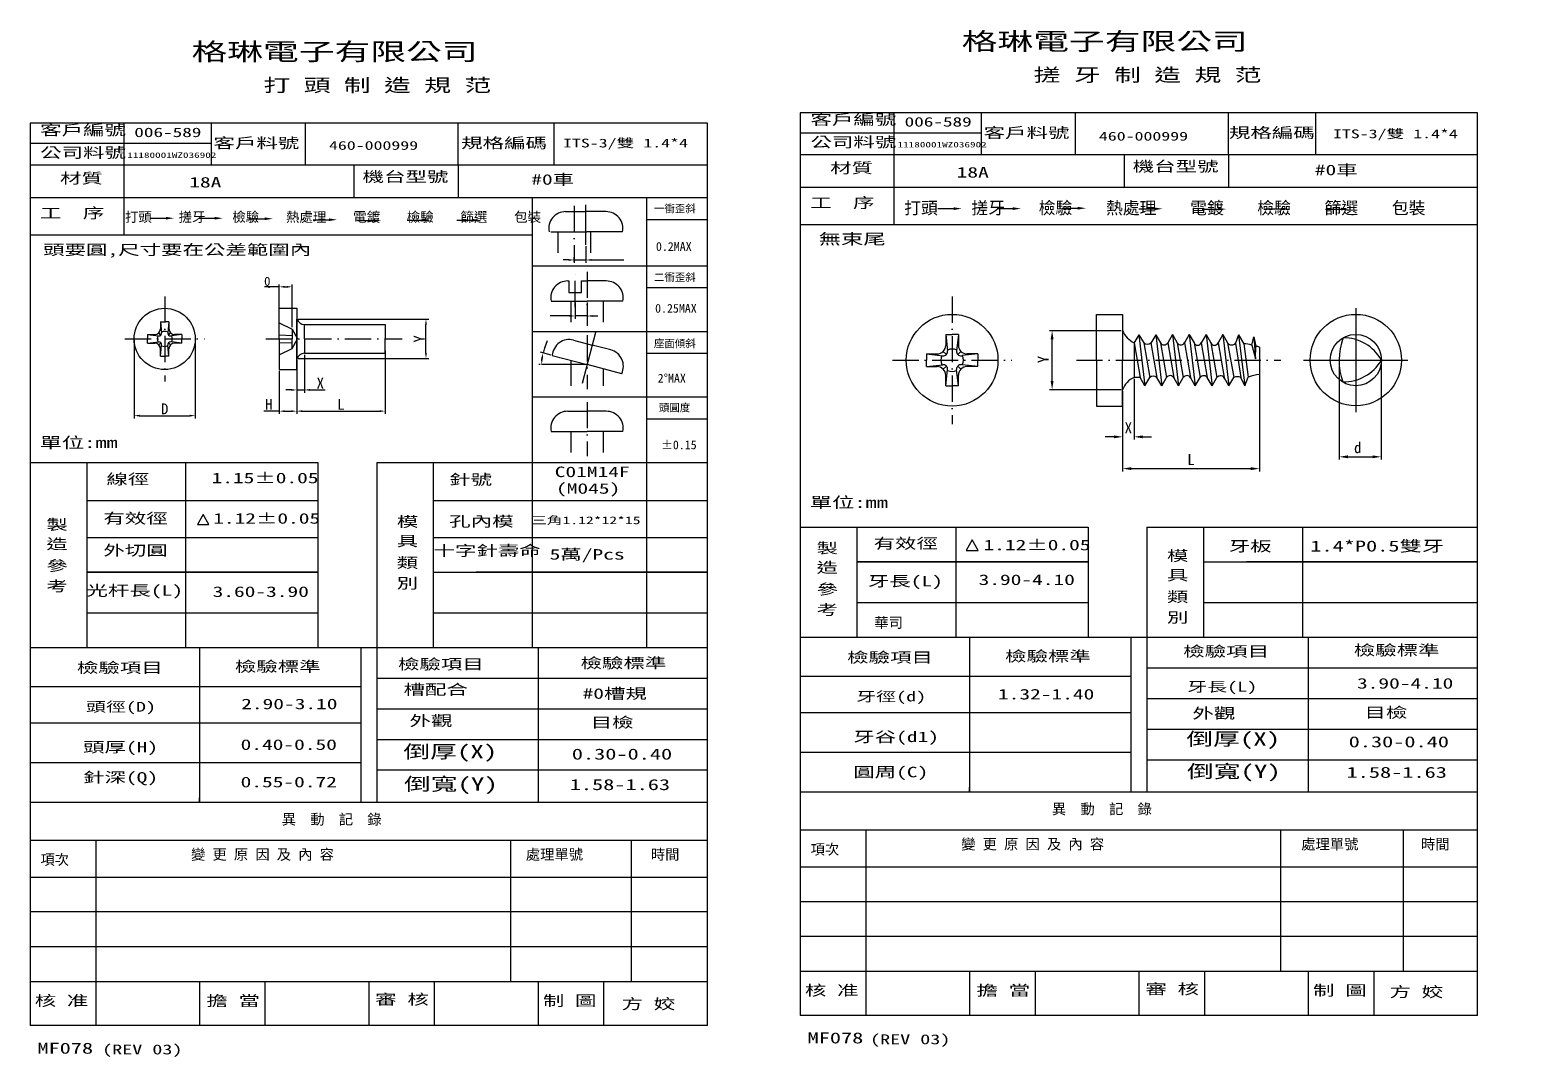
# Model space of a CAD drawing. Header units: millimetres. Extents: x 50 to 1429, y 5 to 490.
# Drawn here: x 50 to 736, y 5 to 475 of the extents above; entities that cross this region are included whole.
import ezdxf

# ---------------------------------------------------------------- set-up
doc = ezdxf.new("R2010")
doc.units = ezdxf.units.MM
for name, pattern in [('ACAD_ISO04W100', [30.5, 24, -3, 0.5, -3]), ('ACAD_ISO07W100', [3.5, 0.5, -3]), ('ACAD_ISO10W100', [18, 12, -3, 0, -3])]:
    doc.linetypes.add(name, pattern=pattern)
for name, color, linetype in [('center', 1, 'ACAD_ISO10W100'), ('dimension', 2, 'Continuous'), ('OBJ', 7, 'Continuous'), ('Object', 7, 'Continuous')]:
    doc.layers.add(name, color=color, linetype=linetype)
doc.styles.add('W娴Y筿lΤそq', font='KAIU.TTF', dxfattribs={"width": 1.5, "height": 4.8})
doc.dimstyles.new('ISO-25', dxfattribs={"dimtxt": 2.5, "dimasz": 2.5, "dimexe": 1.25, "dimexo": 0.625, "dimtad": 1, "dimdsep": 46, "dimtxsty": 'Standard', "dimcen": 2.5, "dimadec": 0, "dimazin": 0, "dimtfac": 1, "dimtmove": 0, "dimatfit": 3, "dimfxl": 0, "dimarcsym": 0})
doc.dimstyles.new('JIS', dxfattribs={"dimtxt": 2.5, "dimasz": 2.5, "dimexe": 1, "dimexo": 1, "dimgap": 0, "dimtad": 1, "dimdec": 4, "dimdsep": 46, "dimtxsty": 'Standard', "dimcen": 0, "dimadec": 0, "dimazin": 0, "dimtfac": 1, "dimtdec": 4, "dimtix": 1, "dimtmove": 0, "dimatfit": 3, "dimfxl": 0, "dimtolj": 1, "dimtzin": 0, "dimarcsym": 0})

# ---------------------------------------------------------------- blocks, each defined once
blk = doc.blocks.new('*D')
at = {"color": 0, "linetype": 'ByBlock'}
for p, q in [((1254.63, 380.04), (1254.63, 413.08)), ((1254.63, 412.08), (1268.73, 412.08)), ((1257.13, 412.08), (1261.06, 412.08)), ((1263.56, 383.96), (1263.56, 413.08)), ((885.62, 372.7), (885.62, 405.75)), ((894.55, 376.62), (894.55, 405.75)), ((885.62, 404.75), (876.07, 404.75)), ((888.12, 404.75), (892.05, 404.75)), ((1266, 389.83), (1233.1, 389.83)), ((1234.35, 366.83), (1234.35, 385.83)), ((897, 382.5), (864.09, 382.5)), ((865.34, 359.5), (865.34, 378.5)), ((1167.58, 375.71), (1167.58, 334.2)), ((1209.58, 375.71), (1209.58, 334.2)), ((1329.26, 374.48), (1329.26, 331.83)), ((1365.73, 375.88), (1365.73, 337.59)), ((1385.04, 375.68), (1385.04, 337.59)), ((798.57, 368.37), (798.57, 326.87)), ((840.57, 368.37), (840.57, 326.87)), ((960.26, 367.14), (960.26, 324.5)), ((996.73, 368.54), (996.73, 330.25)), ((1016.03, 368.35), (1016.03, 330.25)), ((1271.88, 367.78), (1271.88, 347.41)), ((164.02, 357.04), (157.2, 357.04)), ((164.02, 336), (164.02, 358.04)), ((166.52, 357.04), (167.47, 357.04)), ((169.97, 338.62), (169.97, 358.04)), ((902.87, 360.44), (902.87, 340.08)), ((1266, 362.83), (1233.1, 362.83)), ((1266.63, 362.21), (1266.63, 332.19)), ((1266.63, 362.21), (1266.63, 331.83)), ((1266.63, 362.21), (1266.63, 347.41)), ((897, 355.5), (864.09, 355.5)), ((897.62, 354.87), (897.62, 324.5)), ((897.62, 354.87), (897.62, 340.08)), ((897.62, 354.87), (897.62, 324.85)), ((1254.63, 354.71), (1254.63, 332.19)), ((885.62, 347.37), (885.62, 324.85)), ((1270.63, 348.66), (1267.88, 348.66)), ((1271.88, 348.66), (1280.46, 348.66)), ((172.64, 342.2), (232.43, 342.2)), ((231.18, 326.7), (231.18, 339.7)), ((549.44, 336.94), (516.54, 336.94)), ((893.62, 341.33), (889.62, 341.33)), ((897.62, 341.33), (902.87, 341.33)), ((906.87, 341.33), (917.87, 341.33)), ((1369.73, 338.84), (1381.04, 338.84)), ((97.57, 332.58), (97.57, 296.82)), ((125.57, 332.58), (125.57, 296.82)), ((517.79, 313.94), (517.79, 332.94)), ((1000.73, 331.5), (1012.03, 331.5)), ((1171.58, 335.45), (1205.58, 335.45)), ((1258.63, 333.44), (1262.63, 333.44)), ((1270.63, 333.08), (1325.26, 333.08)), ((172.02, 323.58), (172.02, 298.89)), ((172.02, 323.58), (172.02, 298.89)), ((172.02, 323.58), (172.02, 308.59)), ((172.64, 324.2), (232.43, 324.2)), ((175.52, 325.98), (175.52, 308.59)), ((212.52, 327.93), (212.52, 298.89)), ((649.18, 322.98), (649.18, 278)), ((668.48, 322.79), (668.48, 278)), ((802.57, 328.12), (836.57, 328.12)), ((889.62, 326.1), (893.62, 326.1)), ((901.62, 325.75), (956.26, 325.75)), ((164.02, 318.58), (164.02, 298.89)), ((612.71, 321.58), (612.71, 272.6)), ((169.52, 309.84), (167.02, 309.84)), ((172.02, 309.84), (175.52, 309.84)), ((178.02, 309.84), (185.1, 309.84)), ((549.44, 309.94), (516.54, 309.94)), ((550.07, 309.31), (550.07, 272.6)), ((550.07, 309.31), (550.07, 287.15)), ((555.32, 314.88), (555.32, 287.15)), ((100.07, 298.07), (123.07, 298.07)), ((164.02, 300.14), (156.93, 300.14)), ((166.52, 300.14), (169.52, 300.14)), ((174.52, 300.14), (210.02, 300.14)), ((546.07, 288.4), (542.07, 288.4)), ((559.32, 288.4), (563.32, 288.4)), ((653.18, 279.25), (664.48, 279.25)), ((554.07, 273.85), (608.71, 273.85))]:
    blk.add_line(p, q, dxfattribs=at)
for points in [[(1254.63, 412.08), (1257.13, 411.67), (1257.13, 412.5)], [(1263.56, 412.08), (1261.06, 411.67), (1261.06, 412.5)], [(885.62, 404.75), (888.12, 404.33), (888.12, 405.16)], [(894.55, 404.75), (892.05, 404.33), (892.05, 405.16)], [(1234.35, 389.83), (1235.01, 385.83), (1233.68, 385.83)], [(865.34, 382.5), (866.01, 378.5), (864.67, 378.5)], [(1234.35, 362.83), (1235.01, 366.83), (1233.68, 366.83)], [(164.02, 357.04), (166.52, 356.62), (166.52, 357.45)], [(169.97, 357.04), (167.47, 356.62), (167.47, 357.45)], [(865.34, 355.5), (866.01, 359.5), (864.67, 359.5)], [(1266.63, 348.66), (1262.63, 348), (1262.63, 349.33)], [(1271.88, 348.66), (1275.88, 348), (1275.88, 349.33)], [(231.18, 342.2), (231.6, 339.7), (230.77, 339.7)], [(517.79, 336.94), (518.46, 332.94), (517.12, 332.94)], [(897.62, 341.33), (893.62, 340.66), (893.62, 341.99)], [(902.87, 341.33), (906.87, 340.66), (906.87, 341.99)], [(1365.73, 338.84), (1369.73, 338.18), (1369.73, 339.51)], [(1385.04, 338.84), (1381.04, 338.18), (1381.04, 339.51)], [(996.73, 331.5), (1000.73, 330.84), (1000.73, 332.17)], [(1016.03, 331.5), (1012.03, 330.84), (1012.03, 332.17)], [(1167.58, 335.45), (1171.58, 334.79), (1171.58, 336.12)], [(1209.58, 335.45), (1205.58, 334.79), (1205.58, 336.12)], [(1254.63, 333.44), (1258.63, 332.77), (1258.63, 334.1)], [(1266.63, 333.44), (1262.63, 332.77), (1262.63, 334.1)], [(1266.63, 333.08), (1270.63, 332.42), (1270.63, 333.75)], [(1329.26, 333.08), (1325.26, 332.42), (1325.26, 333.75)], [(231.18, 324.2), (231.6, 326.7), (230.77, 326.7)], [(798.57, 328.12), (802.57, 327.45), (802.57, 328.78)], [(840.57, 328.12), (836.57, 327.45), (836.57, 328.78)], [(885.62, 326.1), (889.62, 325.43), (889.62, 326.77)], [(897.62, 326.1), (893.62, 325.43), (893.62, 326.77)], [(897.62, 325.75), (901.62, 325.08), (901.62, 326.41)], [(960.26, 325.75), (956.26, 325.08), (956.26, 326.41)], [(172.02, 309.84), (169.52, 309.42), (169.52, 310.26)], [(175.52, 309.84), (178.02, 309.42), (178.02, 310.26)], [(517.79, 309.94), (518.46, 313.94), (517.12, 313.94)], [(97.57, 298.07), (100.07, 297.66), (100.07, 298.49)], [(125.57, 298.07), (123.07, 297.66), (123.07, 298.49)], [(164.02, 300.14), (166.52, 299.73), (166.52, 300.56)], [(172.02, 300.14), (169.52, 299.73), (169.52, 300.56)], [(172.02, 300.14), (174.52, 299.73), (174.52, 300.56)], [(212.52, 300.14), (210.02, 299.73), (210.02, 300.56)], [(550.07, 288.4), (546.07, 287.73), (546.07, 289.06)], [(555.32, 288.4), (559.32, 287.73), (559.32, 289.06)], [(550.07, 273.85), (554.07, 273.18), (554.07, 274.52)], [(612.71, 273.85), (608.71, 273.18), (608.71, 274.52)], [(649.18, 279.25), (653.18, 278.59), (653.18, 279.92)], [(668.48, 279.25), (664.48, 278.59), (664.48, 279.92)]]:
    blk.add_solid(points, dxfattribs=at)
at = {"layer": 'DEFPOINTS', "color": 0, "linetype": 'ByBlock'}
for p in [(1266.63, 389.83), (897.62, 382.5), (1254.63, 379.04), (1263.56, 382.96), (885.62, 371.7), (894.55, 375.62), (1167.58, 376.33), (1209.58, 376.33), (1329.26, 375.1), (1365.73, 376.5), (1385.04, 376.31), (798.57, 369), (840.57, 369), (960.26, 367.77), (996.73, 369.17), (1016.03, 368.97), (1271.88, 368.4), (902.87, 361.07), (1266.63, 362.83), (1266.63, 362.83), (1266.63, 362.83), (1266.63, 362.83), (897.62, 355.5), (897.62, 355.5), (897.62, 355.5), (897.62, 355.5), (1254.63, 355.33), (885.62, 348), (169.97, 337.62), (172.02, 342.2), (550.07, 336.94), (97.57, 333.2), (125.57, 333.2), (164.02, 335), (172.02, 324.2), (172.02, 324.2), (172.02, 324.2), (172.02, 324.2), (175.52, 326.6), (212.52, 328.55), (649.18, 323.61), (668.48, 323.41), (164.02, 319.2), (612.71, 322.21), (550.07, 309.94), (550.07, 309.94), (550.07, 309.94), (555.32, 315.51)]:
    blk.add_point(p, dxfattribs=at)
at = {"color": 0, "linetype": 'ByBlock', "attachment_point": 5}
for s, insert, char_height in [('Q', (1267.39, 414.08), 4), ('Q', (877.4, 406.75), 4), ('Q', (158.53, 359.04), 4), ('X', (1278.17, 352.79), 5), ('X', (915.58, 345.45), 5), ('X', (182.81, 312.97), 5), ('D', (111.57, 301.2), 5), ('H', (159.22, 303.27), 5), ('L', (192.27, 303.27), 5), ('X', (552.69, 292.52), 5), ('d', (657.71, 283.38), 5), ('L', (581.39, 277.97), 5)]:
    blk.add_mtext(s, dxfattribs=dict(at, insert=insert, char_height=char_height))
at = {"color": 0, "linetype": 'ByBlock', "char_height": 5, "attachment_point": 5, "rotation": 90}
for insert in [(1230.22, 376.67), (861.22, 369.34), (228.06, 333.2), (513.66, 323.78)]:
    blk.add_mtext('Y', dxfattribs=dict(at, insert=insert))

msp = doc.modelspace()

# ---------------------------------------------------------------- linework, layer by layer
for p, q in [((712.54226, 436.62561), (402.54226, 436.62561)), ((402.54226, 436.62561), (402.54226, 23.70353)), ((445.54226, 402.42561), (445.54226, 436.62561)), ((485.54226, 417.42561), (485.54226, 436.62561)), ((528.54226, 417.42561), (528.54226, 436.62561)), ((598.54226, 417.42561), (598.54226, 436.62561)), ((638.54226, 417.42561), (638.54226, 436.62561)), ((712.54226, 23.70353), (712.54226, 436.62561)), ((49.98329, 431.91259), (49.98329, 18.99051)), ((359.98329, 431.91259), (49.98329, 431.91259)), ((92.98329, 397.71259), (92.98329, 431.91259)), ((132.98329, 412.71259), (132.98329, 431.91259)), ((175.98329, 412.71259), (175.98329, 431.91259)), ((245.98329, 412.71259), (245.98329, 431.91259)), ((289.89512, 412.71259), (289.89512, 431.91259)), ((359.98329, 18.99051), (359.98329, 431.91259)), ((402.52622, 427.51928), (485.6911, 427.51928)), ((49.90985, 422.70663), (133.07473, 422.70663)), ((359.98329, 412.71259), (49.98329, 412.71259)), ((198.20535, 412.71259), (198.20535, 397.71259)), ((245.98329, 412.71259), (245.98329, 397.71259)), ((712.54226, 417.42561), (402.54226, 417.42561)), ((550.76432, 417.42561), (550.76432, 402.42561)), ((598.54226, 417.42561), (598.54226, 402.42561)), ((712.54226, 402.42561), (402.54226, 402.42561)), ((445.54226, 385.42561), (445.54226, 402.42561)), ((359.98329, 397.71259), (49.98329, 397.71259)), ((92.98329, 380.71259), (92.98329, 397.71259)), ((279.81013, 397.71259), (279.81013, 191.9645)), ((295.09866, 391.4477), (304.32882, 391.4477)), ((313.55897, 391.4477), (304.32882, 391.4477)), ((332.12224, 397.71259), (332.12224, 191.9645)), ((465.5486, 392.80187), (472.68962, 392.80187)), ((492.65194, 392.80187), (499.79296, 392.80187)), ((522.42585, 392.99527), (529.56686, 392.99527)), ((557.46441, 392.71668), (564.60543, 392.71668)), ((586.52088, 392.59884), (593.6619, 392.59884)), ((615.47688, 392.67598), (622.6179, 392.67598)), ((642.91801, 392.59313), (650.05903, 392.59313)), ((104.96624, 388.41551), (112.10726, 388.41551)), ((127.33833, 388.39691), (134.47935, 388.39691)), ((150.15109, 388.17336), (157.29211, 388.17336)), ((179.57206, 387.72623), (186.71308, 387.72623)), ((199.88292, 387.35141), (207.02394, 387.35141)), ((222.59633, 387.51912), (229.73735, 387.51912)), ((245.32695, 387.50091), (252.46797, 387.50091)), ((359.98329, 387.71259), (332.12224, 387.71259)), ((712.54226, 385.42561), (402.54226, 385.42561)), ((279.81013, 380.71259), (49.98329, 380.71259)), ((288.32882, 382.19652), (304.74189, 382.19652)), ((291.53159, 382.19652), (291.53159, 372.51053)), ((321.15496, 382.19652), (304.74189, 382.19652)), ((306.45257, 382.19652), (306.45257, 372.51053)), ((298.99208, 368.66507), (298.99208, 370.56822)), ((304.32882, 375.68269), (304.32882, 368.06822)), ((279.81013, 366.65559), (359.98329, 366.65559)), ((296.49208, 369.31822), (293.99208, 369.31822)), ((298.99208, 369.31822), (304.32882, 369.31822)), ((306.82882, 369.31822), (321.78882, 369.31822)), ((296.07148, 359.72231), (296.53565, 359.72231)), ((296.53565, 359.72231), (296.53565, 354.47354)), ((302.29506, 354.47354), (302.29506, 359.72231)), ((302.29506, 359.72231), (304.88856, 359.72231)), ((313.70564, 359.72231), (304.88856, 359.72231)), ((288.47548, 350.47113), (304.88856, 350.47113)), ((296.53565, 354.47354), (302.29506, 354.47354)), ((297.42807, 350.47113), (297.42807, 340.78514)), ((321.30163, 350.47113), (304.88856, 350.47113)), ((312.34905, 350.47113), (312.34905, 340.78514)), ((332.12224, 356.65559), (359.98329, 356.65559)), ((164.01545, 333.20268), (164.01545, 347.20268)), ((164.01545, 347.20268), (172.01545, 347.20268)), ((172.01545, 347.20268), (172.01545, 333.20268)), ((296.91535, 343.69014), (288.02702, 343.69014)), ((299.41535, 349.84613), (299.41535, 342.44014)), ((304.88856, 343.69014), (299.41535, 343.69014)), ((304.88856, 349.84613), (304.88856, 342.44014)), ((307.38856, 343.69014), (309.88856, 343.69014)), ((538.06948, 323.43711), (538.06948, 344.43711)), ((538.06948, 344.43711), (550.06948, 344.43711)), ((550.06948, 344.43711), (550.06948, 323.43711)), ((172.01545, 333.20268), (172.01545, 342.20268)), ((175.51545, 333.20268), (175.51545, 339.80268)), ((175.51545, 339.80268), (212.51545, 339.80268)), ((212.51545, 339.80268), (212.51545, 333.20268)), ((279.81013, 336.65559), (359.98329, 336.65559)), ((164.01545, 333.20268), (164.01545, 319.20268)), ((172.01545, 319.20268), (172.01545, 333.20268)), ((172.01545, 333.20268), (172.01545, 324.20268)), ((175.51545, 333.20268), (175.51545, 326.60268)), ((212.51545, 326.60268), (212.51545, 333.20268)), ((285.54691, 329.11347), (286.87671, 332.46962)), ((298.71266, 332.63832), (307.24013, 330.39709)), ((315.7676, 328.15586), (307.24013, 330.39709)), ((555.31948, 331.36625), (555.31948, 315.50797)), ((557.51678, 335.11039), (560.2877, 311.69807)), ((565.20269, 335.11039), (567.97362, 311.69807)), ((572.89096, 335.17616), (575.65953, 311.69807)), ((580.57687, 335.17616), (583.34545, 311.69807)), ((588.26279, 335.17616), (591.086, 311.7927)), ((595.96392, 335.14981), (598.71728, 311.69807)), ((609.15196, 330.37767), (610.16434, 334.14686)), ((609.15196, 330.37767), (610.96402, 324.00579)), ((610.16434, 334.14686), (610.96402, 324.00579)), ((610.16434, 334.14686), (611.07785, 329.89289)), ((610.96402, 324.00579), (611.07785, 329.89289)), ((612.70562, 329.39653), (612.70562, 316.86523)), ((175.51545, 326.60268), (212.51545, 326.60268)), ((288.41012, 325.78071), (283.55836, 327.05587)), ((289.01459, 325.62184), (304.88856, 321.44977)), ((297.42807, 323.41057), (297.42807, 311.76378)), ((332.12224, 326.65559), (359.98329, 326.65559)), ((538.06948, 323.43711), (538.06948, 302.43711)), ((550.06948, 302.43711), (550.06948, 323.43711)), ((164.01545, 319.20268), (172.01545, 319.20268)), ((283.46289, 321.44977), (282.83395, 321.44977)), ((304.88856, 321.44977), (284.08789, 321.44977)), ((320.76252, 317.27771), (304.88856, 321.44977)), ((312.34905, 319.48898), (312.34905, 311.76378)), ((558.08805, 315.50797), (555.31948, 315.50797)), ((279.81013, 306.65559), (359.98329, 306.65559)), ((538.06948, 302.43711), (550.06948, 302.43711)), ((296.07148, 300.10129), (304.88856, 300.10129)), ((296.07148, 300.10129), (296.53565, 300.10129)), ((313.70564, 300.10129), (304.88856, 300.10129)), ((332.12224, 296.65559), (359.98329, 296.65559)), ((288.47548, 290.85011), (304.88856, 290.85011)), ((297.42807, 290.85011), (297.42807, 281.16412)), ((321.30163, 290.85011), (304.88856, 290.85011)), ((312.34905, 290.85011), (312.34905, 281.16412)), ((402.54226, 281.36861), (402.54226, 231.17382)), ((49.98329, 276.65559), (49.98329, 226.4608)), ((49.98329, 276.65559), (181.6916, 276.65559)), ((75.8672, 276.65559), (75.8672, 191.9645)), ((121.17296, 276.65559), (121.17296, 191.9645)), ((181.6916, 276.65559), (181.6916, 191.9645)), ((208.62046, 276.65559), (208.62046, 191.9645)), ((208.62046, 276.65559), (359.98329, 276.65559)), ((234.50437, 276.65559), (234.50437, 191.9645)), ((75.8672, 259.32444), (181.6916, 259.32444)), ((234.50437, 259.32444), (359.98329, 259.32444)), ((402.54226, 247.0959), (534.25058, 247.0959)), ((428.42618, 247.0959), (428.42618, 196.67751)), ((473.73193, 247.0959), (473.73193, 196.67751)), ((534.25058, 247.0959), (534.25058, 196.67751)), ((561.17943, 247.0959), (561.17943, 196.67751)), ((561.17943, 247.0959), (712.54226, 247.0959)), ((587.06335, 247.0959), (587.06335, 196.67751)), ((632.3691, 247.0959), (632.3691, 196.67751)), ((75.8672, 242.38288), (181.6916, 242.38288)), ((234.50437, 242.38288), (359.98329, 242.38288)), ((181.6916, 226.4608), (75.8672, 226.4608)), ((75.8672, 226.4608), (181.6916, 226.4608)), ((234.50437, 226.4608), (359.98329, 226.4608)), ((359.98329, 226.4608), (254.15889, 226.4608)), ((428.42618, 231.17382), (534.25058, 231.17382)), ((534.25058, 231.17382), (428.42618, 231.17382)), ((587.06335, 231.17382), (712.54226, 231.17382)), ((712.54226, 231.17382), (606.71786, 231.17382)), ((75.8672, 207.89477), (181.6916, 207.89477)), ((234.50437, 207.89477), (359.98329, 207.89477)), ((428.42618, 212.60779), (534.25058, 212.60779)), ((587.06335, 212.60779), (712.54226, 212.60779)), ((402.54226, 196.67751), (553.90509, 196.67751)), ((480.04226, 196.67751), (480.04226, 125.89833)), ((553.90509, 196.67751), (553.90509, 125.89833)), ((553.90509, 196.67751), (580.83394, 196.67751)), ((561.17943, 196.67751), (712.54226, 196.67751)), ((561.17943, 196.67751), (561.17943, 125.89833)), ((635.04226, 196.67751), (635.04226, 125.89833)), ((49.98329, 191.9645), (201.34612, 191.9645)), ((127.48329, 191.9645), (127.48329, 121.18531)), ((201.34612, 191.9645), (201.34612, 121.18531)), ((201.34612, 191.9645), (228.27497, 191.9645)), ((208.62046, 191.9645), (208.62046, 121.18531)), ((208.62046, 191.9645), (359.98329, 191.9645)), ((282.48329, 191.9645), (282.48329, 121.18531)), ((402.54226, 178.83662), (553.90509, 178.83662)), ((561.17943, 182.67751), (712.54226, 182.67751)), ((49.98329, 174.1236), (201.34612, 174.1236)), ((208.62046, 177.9645), (359.98329, 177.9645)), ((561.17943, 168.67751), (712.54226, 168.67751)), ((208.62046, 163.9645), (359.98329, 163.9645)), ((402.54226, 162.21), (553.90509, 162.21)), ((49.98329, 157.49698), (201.34612, 157.49698)), ((561.17943, 154.67751), (712.54226, 154.67751)), ((208.62046, 149.9645), (359.98329, 149.9645)), ((49.98329, 139.34115), (201.34612, 139.34115)), ((402.54226, 144.05417), (553.90509, 144.05417)), ((561.17943, 140.67751), (712.54226, 140.67751)), ((208.62046, 135.9645), (359.98329, 135.9645)), ((402.54226, 125.89833), (712.54226, 125.89833)), ((480.04226, 125.89833), (480.04226, 127.98405)), ((49.98329, 121.18531), (359.98329, 121.18531)), ((127.48329, 121.18531), (127.48329, 123.27103)), ((49.98329, 103.85416), (228.27497, 103.85416)), ((79.98329, 103.85416), (79.98329, 18.99051)), ((228.27497, 103.85416), (359.98329, 103.85416)), ((269.98329, 38.99051), (269.98329, 103.85416)), ((325.242, 38.99051), (325.242, 103.85416)), ((402.54226, 108.56718), (580.83394, 108.56718)), ((432.54226, 108.56718), (432.54226, 23.70353)), ((580.83394, 108.56718), (712.54226, 108.56718)), ((622.54226, 43.70353), (622.54226, 108.56718)), ((678.59119, 43.70353), (678.59119, 108.56718)), ((402.54226, 91.62561), (580.83394, 91.62561)), ((580.83394, 91.62561), (712.54226, 91.62561)), ((49.98329, 86.91259), (228.27497, 86.91259)), ((228.27497, 86.91259), (359.98329, 86.91259)), ((712.54226, 75.70353), (402.54226, 75.70353)), ((359.98329, 70.99051), (49.98329, 70.99051)), ((359.98329, 55.06843), (49.98329, 55.06843)), ((712.54226, 59.78145), (402.54226, 59.78145)), ((712.54226, 43.70353), (402.54226, 43.70353)), ((480.04226, 43.70353), (480.04226, 23.70353)), ((510.04226, 43.70353), (510.04226, 23.70353)), ((557.54226, 43.70353), (557.54226, 23.70353)), ((587.54226, 43.70353), (587.54226, 23.70353)), ((635.04226, 43.70353), (635.04226, 23.70353)), ((665.04226, 43.70353), (665.04226, 23.70353)), ((359.98329, 38.99051), (49.98329, 38.99051)), ((127.48329, 38.99051), (127.48329, 18.99051)), ((157.48329, 38.99051), (157.48329, 18.99051)), ((204.98329, 38.99051), (204.98329, 18.99051)), ((234.98329, 38.99051), (234.98329, 18.99051)), ((282.48329, 38.99051), (282.48329, 18.99051)), ((312.48329, 38.99051), (312.48329, 18.99051)), ((712.54226, 23.70353), (402.54226, 23.70353)), ((359.98329, 18.99051), (49.98329, 18.99051))]:
    msp.add_line(p, q)
at = {"color": 1, "linetype": 'ACAD_ISO10W100'}
for p, q in [((298.99208, 394.11774), (298.99208, 368.04007)), ((304.88856, 363.9211), (304.88856, 339.2337)), ((299.41535, 347.78256), (299.41535, 363.62963)), ((304.88856, 334.89975), (304.88856, 310.21235)), ((304.88856, 304.30009), (304.88856, 279.61268))]:
    msp.add_line(p, q, dxfattribs=at)
at = {"color": 1, "linetype": 'ACAD_ISO04W100'}
for p, q in [((304.32882, 376.30769), (304.32882, 394.55312)), ((308.72709, 336.0547), (302.31126, 311.64362))]:
    msp.add_line(p, q, dxfattribs=at)
at = {"color": 1}
for p, q in [((656.81382, 347.30878), (656.81382, 299.75249)), ((632.93634, 323.53064), (680.69131, 323.53064))]:
    msp.add_line(p, q, dxfattribs=at)
for points in [[(129.16278, 252.81909), (126.54745, 248.28921), (131.77811, 248.28921)], [(481.21237, 241.25466), (478.41388, 236.40753), (484.01086, 236.40753)]]:
    msp.add_lwpolyline(points, close=True)
for centre, radius in [((111.57481, 333.20268), 14), ((472.02297, 323.43711), 21), ((656.81382, 323.53064), 20.90648), ((656.81382, 323.53064), 11.73904)]:
    msp.add_circle(centre, radius)
for centre, radius, start, end in [((295.09866, 383.70363), 7.74406, 90, 191.22227826), ((313.55897, 383.70363), 7.74406, 348.77772174, 90), ((296.07148, 351.97824), 7.74406, 90, 191.22227826), ((313.70564, 351.97824), 7.74406, 348.77772174, 90), ((175.71324, 343.8432), 4.04536, 203.9244641, 267.19755728), ((560.36113, 341.37676), 11.20841, 203.33457636, 243.26854752), ((296.74418, 325.14862), 7.74406, 75.27430268, 176.49658094), ((561.36209, 333.43695), 2.64353, 231.56443113, 308.43556887), ((569.048, 332.36054), 1.9207, 211.17616958, 331.17616958), ((576.73392, 332.56285), 2.03281, 216.0606631, 336.0606631), ((584.41983, 332.05098), 1.78026, 202.62037198, 337.37962802), ((592.10575, 332.13034), 1.81226, 204.93685798, 335.06314202), ((600.04853, 332.80981), 2.38632, 217.22366376, 317.38502501), ((601.00249, 293.93425), 37.3435, 77.39491389, 82.99195428), ((601.00249, 293.93425), 37.3435, 71.73626567, 74.34749545), ((678.37185, 323.31244), 29.19648, 159.17363829, 199.66656549), ((651.21155, 313.93963), 19.75366, 29.04724314, 90.37285875), ((175.71324, 322.56216), 4.04536, 92.80244272, 156.0755359), ((304.88856, 321.44977), 20.8046, 172.16343989, 173.11086279), ((304.88856, 321.44977), 20.8046, 158.38516547, 165.27430268), ((313.79913, 320.66616), 7.74406, 334.05202442, 75.27430268), ((651.0692, 333.71735), 20.23176, 269.45989544, 329.38030835), ((564.13066, 313.61515), 2.50664, 49.0361666, 130.9638334), ((571.81657, 314.4206), 1.97049, 26.50745504, 146.50745504), ((579.50249, 314.49344), 1.93125, 28.31002583, 148.31002583), ((587.1884, 314.37588), 1.99552, 25.43646586, 145.43646586), ((594.87432, 314.17596), 2.11535, 20.97290877, 140.97290877), ((602.56023, 312.31658), 3.58963, 62.75522907, 117.24477093), ((614.74248, 295.84683), 21.11686, 95.53514112, 109.75551571), ((558.68619, 307.07594), 9.07931, 111.76561444, 161.63126168), ((296.07148, 292.35723), 7.74406, 90, 191.22227826), ((313.70564, 292.35723), 7.74406, 348.77772174, 90)]:
    msp.add_arc(centre, radius, start, end)
for points in [[(472.68962, 393.42687), (472.68962, 392.17687), (476.43962, 392.80187)], [(499.79296, 393.42687), (499.79296, 392.17687), (503.54296, 392.80187)], [(529.56686, 393.62027), (529.56686, 392.37027), (533.31686, 392.99527)], [(564.60543, 393.34168), (564.60543, 392.09168), (568.35543, 392.71668)], [(593.6619, 393.22384), (593.6619, 391.97384), (597.4119, 392.59884)], [(622.6179, 393.30098), (622.6179, 392.05098), (626.3679, 392.67598)], [(650.05903, 393.21813), (650.05903, 391.96813), (653.80903, 392.59313)], [(112.10726, 389.04051), (112.10726, 387.79051), (115.85726, 388.41551)], [(134.47935, 389.02191), (134.47935, 387.77191), (138.22935, 388.39691)], [(157.29211, 388.79836), (157.29211, 387.54836), (161.04211, 388.17336)], [(186.71308, 388.35123), (186.71308, 387.10123), (190.46308, 387.72623)], [(207.02394, 387.97641), (207.02394, 386.72641), (210.77394, 387.35141)], [(229.73735, 388.14412), (229.73735, 386.89412), (233.48735, 387.51912)], [(252.46797, 388.12591), (252.46797, 386.87591), (256.21797, 387.50091)], [(296.49208, 369.73488), (296.49208, 368.90155), (298.99208, 369.31822)], [(306.82882, 369.73488), (306.82882, 368.90155), (304.32882, 369.31822)], [(296.91535, 344.1068), (296.91535, 343.27347), (299.41535, 343.69014)], [(307.38856, 344.1068), (307.38856, 343.27347), (304.88856, 343.69014)], [(284.65007, 323.92022), (283.81825, 323.97029), (284.08395, 321.44977)], [(283.86963, 324.36795), (284.68686, 324.20493), (284.7673, 326.73813)]]:
    msp.add_solid(points)
at = {"layer": 'center'}
for p, q in [((111.57481, 352.65795), (111.57481, 313.7474)), ((472.02297, 352.62003), (472.02297, 294.2542)), ((93.38867, 333.20268), (129.76096, 333.20268)), ((157.90772, 333.20268), (220.25951, 333.20268)), ((444.74375, 323.43711), (499.30219, 323.43711)), ((528.90788, 323.43711), (622.43557, 323.43711))]:
    msp.add_line(p, q, dxfattribs=at)
at = {"layer": 'OBJ'}
for p, q in [((557.51678, 335.11039), (555.27352, 331.28664)), ((555.31948, 331.36625), (558.08805, 315.50797)), ((557.51678, 335.11039), (559.71878, 331.36625)), ((559.71878, 331.36625), (562.48735, 315.50797)), ((565.20269, 335.11039), (562.95943, 331.28664)), ((563.0054, 331.36625), (565.77397, 315.50797)), ((565.20269, 335.11039), (567.40469, 331.36625)), ((567.40469, 331.36625), (570.17327, 315.50797)), ((572.89096, 335.17616), (570.69131, 331.36625)), ((570.69131, 331.36625), (573.45988, 315.50797)), ((572.89096, 335.17616), (575.09061, 331.36625)), ((575.09061, 331.36625), (577.85918, 315.50797)), ((580.57687, 335.17616), (578.37723, 331.36625)), ((578.37723, 331.36625), (581.1458, 315.50797)), ((580.57687, 335.17616), (582.77652, 331.36625)), ((582.77652, 331.36625), (585.5451, 315.50797)), ((588.26279, 335.17616), (586.06314, 331.36625)), ((586.06314, 331.36625), (588.83171, 315.50797)), ((588.26279, 335.17616), (590.46244, 331.36625)), ((590.46244, 331.36625), (593.23101, 315.50797)), ((595.96392, 335.14981), (593.74906, 331.36625)), ((593.74906, 331.36625), (596.51763, 315.50797)), ((595.96392, 335.14981), (598.14835, 331.36625)), ((598.14835, 331.36625), (600.91692, 315.50797)), ((603.06948, 335.13326), (601.80467, 331.1941)), ((601.80467, 331.1941), (604.20354, 315.50797)), ((603.06948, 335.13326), (606.02537, 311.7193)), ((603.06948, 335.13326), (605.55239, 330.99876)), ((605.55239, 330.99876), (607.5966, 315.70533)), ((606.02537, 311.7193), (607.5966, 315.70533)), ((560.2877, 311.69807), (558.08805, 315.50797)), ((560.2877, 311.69807), (562.48735, 315.50797)), ((567.97362, 311.69807), (565.77397, 315.50797)), ((567.97362, 311.69807), (570.17327, 315.50797)), ((575.65953, 311.69807), (573.45988, 315.50797)), ((575.65953, 311.69807), (577.85918, 315.50797)), ((583.34545, 311.69807), (581.1458, 315.50797)), ((583.34545, 311.69807), (585.5451, 315.50797)), ((591.086, 311.7927), (588.83171, 315.50797)), ((591.086, 311.7927), (593.23101, 315.50797)), ((598.71728, 311.69807), (596.51763, 315.50797)), ((598.71728, 311.69807), (600.91692, 315.50797)), ((606.02537, 311.7193), (604.20354, 315.50797))]:
    msp.add_line(p, q, dxfattribs=at)
at = {"layer": 'Object'}
for p, q in [((109.62958, 341.04705), (110.18857, 336.02283)), ((109.62958, 341.04705), (109.62958, 337.74454)), ((109.62958, 341.04705), (111.57481, 341.04705)), ((113.52005, 341.04705), (111.57481, 341.04705)), ((113.52005, 341.04705), (112.96105, 336.02283)), ((113.52005, 341.04705), (113.52005, 337.74454)), ((103.73044, 335.14792), (108.75466, 334.58892)), ((103.73044, 335.14792), (107.03296, 335.14792)), ((103.73044, 335.14792), (103.73044, 333.20268)), ((103.73044, 331.25744), (103.73044, 333.20268)), ((103.73044, 331.25744), (108.75466, 331.81644)), ((103.73044, 331.25744), (107.03296, 331.25744)), ((109.81627, 334.96122), (108.86904, 335.90845)), ((109.81627, 331.44413), (108.86904, 330.49691)), ((109.62958, 325.3583), (110.18857, 330.38252)), ((113.52005, 325.3583), (112.96105, 330.38252)), ((113.33336, 334.96122), (114.28058, 335.90845)), ((113.33336, 331.44413), (114.28058, 330.49691)), ((119.41919, 335.14792), (114.69011, 334.62176)), ((119.41919, 331.25744), (114.69011, 331.7836)), ((119.41919, 335.14792), (116.11667, 335.14792)), ((119.41919, 331.25744), (116.11667, 331.25744)), ((119.41919, 335.14792), (119.41919, 333.20268)), ((119.41919, 331.25744), (119.41919, 333.20268)), ((469.10511, 335.20368), (469.94361, 327.66735)), ((469.10511, 335.20368), (469.10511, 330.2499)), ((469.10511, 335.20368), (472.02297, 335.20368)), ((474.94082, 335.20368), (472.02297, 335.20368)), ((474.94082, 335.20368), (474.10233, 327.66735)), ((474.94082, 335.20368), (474.94082, 330.2499)), ((109.62958, 325.3583), (109.62958, 328.66082)), ((109.62958, 325.3583), (111.57481, 325.3583)), ((113.52005, 325.3583), (111.57481, 325.3583)), ((113.52005, 325.3583), (113.52005, 328.66082)), ((460.25641, 326.35497), (467.79274, 325.51648)), ((460.25641, 326.35497), (465.21018, 326.35497)), ((460.25641, 326.35497), (460.25641, 323.43711)), ((460.25641, 320.51926), (460.25641, 323.43711)), ((469.38515, 326.07493), (467.96431, 327.49577)), ((474.66079, 326.07493), (476.08162, 327.49577)), ((483.78953, 326.35497), (476.69592, 325.56573)), ((483.78953, 326.35497), (478.83576, 326.35497)), ((483.78953, 326.35497), (483.78953, 323.43711)), ((483.78953, 320.51926), (483.78953, 323.43711)), ((460.25641, 320.51926), (467.79274, 321.35775)), ((460.25641, 320.51926), (465.21018, 320.51926)), ((469.38515, 320.7993), (467.96431, 319.37846)), ((469.10511, 311.67055), (469.94361, 319.20688)), ((469.10511, 311.67055), (469.10511, 316.62433)), ((474.94082, 311.67055), (474.10233, 319.20688)), ((474.66079, 320.7993), (476.08162, 319.37846)), ((474.94082, 311.67055), (474.94082, 316.62433)), ((483.78953, 320.51926), (476.69592, 321.3085)), ((483.78953, 320.51926), (478.83576, 320.51926)), ((469.10511, 311.67055), (472.02297, 311.67055)), ((474.94082, 311.67055), (472.02297, 311.67055))]:
    msp.add_line(p, q, dxfattribs=at)
at = {"layer": 'Object', "color": 3, "linetype": 'ACAD_ISO10W100'}
for p, q in [((164.01545, 340.5216), (169.97011, 337.61732)), ((169.97011, 337.61732), (172.31742, 333.20268)), ((169.97011, 337.61732), (169.97011, 333.20268)), ((169.97011, 328.78804), (172.31742, 333.20268)), ((169.97011, 328.78804), (169.97011, 333.20268)), ((164.01545, 325.88376), (169.97011, 328.78804))]:
    msp.add_line(p, q, dxfattribs=at)
at = {"layer": 'Object', "color": 3}
for p, q in [((164.01545, 335.00479), (169.97011, 334.82806)), ((164.01545, 331.40057), (169.97011, 331.57729))]:
    msp.add_line(p, q, dxfattribs=at)
at = {"layer": 'Object'}
for centre, radius, start, end in [((107.03296, 337.74454), 2.59662, 270, 360), ((111.57481, 333.20268), 3.42329, 65.5098204, 114.4901796), ((116.11667, 337.74454), 2.59662, 180, 270), ((107.03296, 328.66082), 2.59662, 0, 90), ((111.57481, 333.20268), 3.42329, 155.5098204, 204.4901796), ((108.89822, 335.87927), 1.29831, 263.65137652, 6.34862348), ((108.89822, 330.52609), 1.29831, 353.65137652, 96.34862348), ((111.57481, 333.20268), 3.42329, 245.5098204, 294.4901796), ((114.2514, 335.87927), 1.29831, 173.65137652, 276.34862348), ((114.2514, 330.52609), 1.29831, 83.65137652, 186.34862348), ((116.11667, 328.66082), 2.59662, 90, 180), ((111.57481, 333.20268), 3.42329, 335.5098204, 24.4901796), ((465.21018, 330.2499), 3.89493, 270, 360), ((478.83576, 330.2499), 3.89493, 180, 270), ((472.02297, 323.43711), 5.13493, 155.5098204, 204.4901796), ((468.00808, 327.452), 1.94747, 263.65137652, 6.34862348), ((472.02297, 323.43711), 5.13493, 65.5098204, 114.4901796), ((476.03785, 327.452), 1.94747, 173.65137652, 276.34862348), ((472.02297, 323.43711), 5.13493, 335.5098204, 24.4901796), ((465.21018, 316.62433), 3.89493, 0, 90), ((468.00808, 319.42223), 1.94747, 353.65137652, 96.34862348), ((472.02297, 323.43711), 5.13493, 245.5098204, 294.4901796), ((476.03785, 319.42223), 1.94747, 83.65137652, 186.34862348), ((478.83576, 316.62433), 3.89493, 90, 180)]:
    msp.add_arc(centre, radius, start, end, dxfattribs=at)

# ---------------------------------------------------------------- texts
at = {"style": 'W娴Y筿lΤそq', "width": 1.5}
for s, height, p in [('格琳電子有限公司', 8, (476.42027, 465.35761)), ('格琳電子有限公司', 8, (123.86129, 460.64459)), ('打 頭 制 造 規 范', 6, (156.8065, 446.2612)), ('搓 牙 制 造 規 范', 6, (509.36547, 450.97422)), ('客戶編號', 4.8, (407.1859, 431.16701)), ('006-589', 4.3, (450.28026, 430.35215)), ('客戶編號', 4.8, (54.56953, 426.35437)), ('006-589', 4.3, (97.66389, 425.5395)), ('客戶料號', 4.8, (133.89392, 420.42922)), ('規格編碼', 4.8, (247.29087, 420.42922)), ('公司料號', 4.8, (407.1859, 420.84728)), ('客戶料號', 4.8, (486.45289, 425.14224)), ('460-000999', 4, (539.21392, 423.93275)), ('規格編碼', 4.8, (598.73218, 425.14224)), ('ITS-3/雙 1.4*4', 4, (646.35564, 425.02048)), ('公司料號', 4.8, (54.56953, 416.03464)), ('460-000999', 4, (186.77332, 419.71199)), ('ITS-3/雙 1.4*4', 4, (293.91503, 420.79972)), ('11180001WZ036902', 2.5, (447.0427, 420.81739)), ('11180001WZ036902', 2.5, (94.42633, 416.00475)), ('材質', 4.8, (416.19899, 409.01663)), ('機台型號', 4.8, (554.70748, 409.74799)), ('材質', 4.8, (63.64002, 404.30361)), ('機台型號', 4.8, (202.1485, 405.03497)), ('無束尾', 5, (410.93063, 376.4229)), ('單位:mm', 5, (54.30179, 283.27186)), ('線徑', 4.8, (84.88866, 266.63943)), ('針號', 4.8, (241.80332, 266.43472)), ('單位:mm', 5, (406.86076, 255.88628)), ('有效徑', 4.8, (83.50916, 248.71034)), ('製', 4.8, (57.39434, 245.84129)), ('模', 4.8, (217.79067, 247.19555)), ('孔內模', 4.8, (241.80332, 247.3264)), ('造', 4.8, (57.39434, 236.97185)), ('具', 4.8, (217.79067, 238.32611)), ('製', 4.8, (409.95331, 235.06226)), ('有效徑', 4.8, (436.06814, 237.21728)), ('牙板', 4.8, (598.62398, 235.97908)), ('外切圓', 4.8, (83.50916, 234.06238)), ('類', 4.8, (217.79067, 228.41321)), ('十字針壽命', 4.8, (234.63269, 233.93066)), ('5萬/Pcs', 4.8, (287.7808, 232.21706)), ('模', 4.8, (570.34965, 231.57525)), ('參', 4.8, (57.39434, 227.05895)), ('造', 4.8, (409.95331, 226.19282)), ('具', 4.8, (570.34965, 222.70582)), ('考', 4.8, (57.39434, 217.66778)), ('光杆長(L)', 4.8, (75.77863, 215.68602)), ('別', 4.8, (217.79067, 219.02204)), ('參', 4.8, (409.95331, 216.27992)), ('牙長(L)', 4.8, (433.4209, 219.96797)), ('類', 4.8, (570.34965, 212.79292)), ('考', 4.8, (409.95331, 206.88876)), ('別', 4.8, (570.34965, 203.40175)), ('檢驗項目', 4.8, (577.80725, 187.85734)), ('檢驗標準', 4.8, (655.86334, 188.38255)), ('檢驗項目', 4.8, (71.40078, 180.39195)), ('檢驗標準', 4.8, (143.69534, 180.91716)), ('檢驗項目', 4.8, (218.34919, 181.96883)), ('檢驗標準', 4.8, (301.92819, 182.49404)), ('檢驗項目', 4.8, (423.95975, 185.10497)), ('檢驗標準', 4.8, (496.25431, 185.63018)), ('槽配合', 4.8, (220.91453, 170.38882)), ('牙谷(d1)', 4.8, (426.75593, 148.7403)), ('頭厚(H)', 4.8, (74.19695, 144.02728)), ('圓周(C)', 4.8, (426.75593, 132.62371)), ('針深(Q)', 4.8, (74.19695, 130.17516)), ('核 准', 4.8, (404.6402, 32.73589)), ('擔 當', 4.8, (483.20964, 32.73589)), ('審 核', 4.8, (560.48248, 33.32499)), ('制 圖', 4.8, (637.26606, 32.73589)), ('方 姣', 4.8, (672.22978, 32.04375)), ('核 准', 4.8, (52.08123, 28.02287)), ('擔 當', 4.8, (130.65067, 28.02287)), ('審 核', 4.8, (207.92351, 28.61197)), ('制 圖', 4.8, (284.70709, 28.02287)), ('方 姣', 4.8, (320.72024, 26.52633))]:
    msp.add_text(s, height=height, dxfattribs=at).set_placement(p)
at = {"linetype": 'ACAD_ISO07W100', "style": 'W娴Y筿lΤそq', "width": 1.5}
for s, height, p in [('MF078', 5, (405.86161, 10.86903)), ('(REV 03)', 4.5, (434.47438, 10.48707)), ('MF078', 5, (53.30264, 6.15601)), ('(REV 03)', 4.5, (82.95517, 5.84312))]:
    msp.add_text(s, height=height, dxfattribs=at).set_placement(p)
at = {"attachment_point": 1, "style": 'W娴Y筿lΤそq'}
for s, insert, char_height, width in [('18A', (474.10576, 411.82826), 4.8, 95.5310929), ('#0車    ', (638.04961, 412.9017), 4.8, 87.3285609), ('18A', (122.82821, 407.28395), 4.8, 83.0096252), ('#0車  ', (279.38281, 408.53171), 4.8, 92.0435375), ('工  序', (407.07671, 397.89707), 4.8, 43), ('工  序', (54.51774, 393.18406), 4.8, 43), ('頭要圓,尺寸要在公差範圍內', (55.92085, 376.40856), 4.8, 124.8372874), ('C01M14F', (290.12238, 274.76857), 4.8, 48.5397132), ('1.15%%P0.05', (133.01704, 271.96191), 4.8, 57.7803), ('(M045)', (290.7127, 267.15916), 4.8, 48.5397132), ('1.12%%P0.05', (133.76745, 253.45523), 4.8, 52.1776), ('三角1.12*12*15', (279.3579, 251.9368), 3.5, 75.4487005), ('1.12%%P0.05', (486.39122, 241.30338), 4.8, 54.7833), ('1.4*P0.5雙牙', (635.98859, 240.91997), 5, 95.0705641), ('3.60-3.90', (133.50516, 219.9461), 4.8, 59.189), ('3.90-4.10', (484.14069, 225.40102), 4.8, 62.1121), ('{\\f標楷體|b0|i0|c136|p65;華司}', (436.41053, 205.77298), 4.8, 45.3058), ('#0槽規', (302.86645, 173.32935), 4.8, 77.5), ('1.32-1.40', (493.021, 173.04014), 4.8, 68.139), ('3.90-4.10', (657.35574, 177.99578), 4.8, 66.6549), ('2.90-3.10', (146.5892, 168.5804), 4.8, 59.480087), ('外觀', (581.98778, 164.31504), 4.8, 72.3323678), ('目檢', (660.77423, 164.65909), 4.8, 66.6156745), ('外觀', (223.64724, 160.91033), 4.8, 73.8628), ('目檢', (306.51667, 160.12933), 4.8, 73.8628), ('倒厚(X)', (579.22749, 153.16295), 6, 144.5139057), ('0.40-0.50', (146.32302, 149.96227), 4.8, 60.4280181), ('倒厚(X)', (220.82715, 147.36117), 6, 144.5139057), ('倒寬(Y)', (579.50806, 138.33747), 6, 144.5139057), ('0.55-0.72', (146.32302, 132.84929), 4.8, 60.4280181), ('倒寬(Y)', (221.10772, 132.53569), 6, 144.5139057), ('{\\f標楷體|b0|i0|c136|p65;異  動  記  錄}', (517.7065, 120.51469), 4.8, 310), ('{\\f標楷體|b0|i0|c136|p65;異  動  記  錄}', (165.14753, 115.80167), 4.8, 310), ('{\\f標楷體|b0|i0|c136|p65;變 更 原 因 及 內 容}', (476.19257, 104.44348), 4.8, 310), ('{\\f標楷體|b0|i0|c136|p65;處理單號}', (631.82449, 104.44348), 4.8, 310), ('{\\f標楷體|b0|i0|c136|p65;時間}', (686.67134, 104.44348), 4.8, 310), ('{\\f標楷體|b0|i0|c136|p65;項次}', (54.70224, 97.37406), 4.8, 310), ('{\\f標楷體|b0|i0|c136|p65;變 更 原 因 及 內 容}', (123.6336, 99.73046), 4.8, 310), ('{\\f標楷體|b0|i0|c136|p65;處理單號}', (276.89488, 99.73046), 4.8, 310), ('{\\f標楷體|b0|i0|c136|p65;時間}', (334.11237, 99.73046), 4.8, 310), ('{\\f標楷體|b0|i0|c136|p65;項次}', (407.26121, 102.08708), 4.8, 310)]:
    msp.add_mtext(s, dxfattribs=dict(at, insert=insert, char_height=char_height, width=width))
at = {"attachment_point": 1}
for s, insert, char_height, width in [('{\\f標楷體|b0|i0|c136|p65;打頭    搓牙    檢驗    熱處理    電鍍    檢驗    篩選    包裝  \\f新細明體|b0|i0|c136|p54;      }', (93.38184, 391.24325), 4.51, 267), ('{\\f標楷體|b0|i0|c136|p65;一衝歪斜}', (335.52973, 394.56725), 3.5, 26.4220126), ('{\\f標楷體|b0|i0|c136|p65;打頭    搓牙    檢驗    熱處理    電鍍    檢驗    篩選    包裝  \\f新細明體|b0|i0|c136|p54;      }', (450.07671, 395.95627), 5.65, 267), ('{\\f標楷體|b0|i0|c136|p65;0.2MAX}', (336.45273, 377.49024), 4, 27.8611), ('{\\f標楷體|b0|i0|c136|p65;二衝歪斜}', (335.53311, 363.11387), 3.5, 26.4186285), ('{\\f標楷體|b0|i0|c136|p65;0.25MAX}', (336.05905, 349.18541), 4, 27.8611), ('{\\f標楷體|b0|i0|c136|p65;座面傾斜}', (335.53408, 332.83994), 3.5, 26.4176604), ('{\\f標楷體|b0|i0|c136|p65;2%%dMAX}', (337.24009, 317.21957), 4, 27.8611), ('{\\f標楷體|b0|i0|c136|p65;頭圓度}', (337.80557, 303.51025), 3.5, 25.7208996), ('{\\f標楷體|b0|i0|c136|p65;%%p0.15}', (338.75993, 286.71203), 4, 27.8611)]:
    msp.add_mtext(s, dxfattribs=dict(at, insert=insert, char_height=char_height, width=width))
at = {"linetype": 'ByBlock', "char_height": 4.48, "attachment_point": 1, "style": 'W娴Y筿lΤそq'}
for s, insert in [('牙徑(d)', (428.08644, 171.82704)), ('牙長(L)', (579.61799, 176.29963)), ('頭徑(D)', (75.52747, 167.11402))]:
    msp.add_mtext(s, dxfattribs=dict(at, insert=insert))
at = {"color": 7, "linetype": 'ByBlock', "char_height": 5, "attachment_point": 4, "style": 'W娴Y筿lΤそq'}
for s, insert in [('0.30-0.40', (653.54216, 148.80769)), ('0.30-0.40', (297.94913, 143.19306)), ('1.58-1.63', (652.59074, 134.84098)), ('1.58-1.63', (296.99771, 129.22636))]:
    msp.add_mtext(s, dxfattribs=dict(at, insert=insert))

# ---------------------------------------------------------------- dimensions: what is measured, and where the dimension line sits
for base, p1, p2, text, override, middle in [((172.01545, 300.14386), (164.01545, 319.20268), (172.01545, 324.20268), 'H', {"dimtxt": 5}, (159.22379, 300.14386)), ((668.47999, 279.25494), (649.17686, 323.60793), (668.47999, 323.41256), 'd', {"dimtxt": 5, "dimasz": 4, "dimtvp": 1}, (657.71141, 279.25494)), ((897.62081, 326.10089), (885.62081, 347.99638), (897.62081, 355.49638), ' ', {"dimtxt": 5, "dimasz": 4, "dimtvp": 1}, (889.092, 326.10089)), ((902.87081, 341.32675), (897.62081, 355.49638), (902.87081, 361.06724), 'X', {"dimtxt": 5, "dimasz": 4, "dimtvp": 1}, (915.57771, 341.32675)), ((1016.03131, 331.50478), (996.72819, 369.1672), (1016.03131, 368.97182), ' ', {"dimtxt": 5, "dimasz": 4, "dimtvp": 1}, (1007.02362, 331.50478)), ((1266.62656, 333.43786), (1254.62656, 355.33334), (1266.62656, 362.83334), ' ', {"dimtxt": 5, "dimasz": 4, "dimtvp": 1}, (1258.09775, 333.43786)), ((1271.87656, 348.66371), (1266.62656, 362.83334), (1271.87656, 368.4042), 'X', {"dimtxt": 5, "dimasz": 4, "dimtvp": 1}, (1284.58346, 348.66371)), ((1385.03706, 338.84174), (1365.73394, 376.50416), (1385.03706, 376.30879), ' ', {"dimtxt": 5, "dimasz": 4, "dimtvp": 1}, (1376.02937, 338.84174))]:
    dim = msp.add_linear_dim(base=base, p1=p1, p2=p2, text=text, dimstyle='ISO-25', override=override)
    dim.commit()
    dim.dimension.update_dxf_attribs({"geometry": '*D', "text_midpoint": middle, "dimtype": 160})
for base, p1, p2, text, override, middle in [((125.57481, 298.07264), (97.57481, 333.20268), (125.57481, 333.20268), 'D', {"dimtxt": 5}, (111.57481, 298.07264)), ((212.51545, 300.14386), (172.01545, 324.20268), (212.51545, 328.55359), 'L', {"dimtxt": 5}, (192.26545, 300.14386)), ((175.51545, 309.84142), (172.01545, 324.20268), (175.51545, 326.60268), 'X', {"dimtxt": 5}, (182.80712, 309.84142)), ((612.70562, 273.84888), (550.06948, 309.93711), (612.70562, 322.20738), 'L', {"dimtxt": 5, "dimasz": 4, "dimtvp": 1}, (581.38755, 273.84888)), ((555.31948, 288.39523), (550.06948, 309.93711), (555.31948, 315.50797), 'X', {"dimtxt": 5, "dimasz": 4, "dimtvp": 1}, (566.25698, 288.39523)), ((840.57429, 328.1179), (798.57429, 368.99638), (840.57429, 368.99638), ' ', {"dimtxt": 5, "dimasz": 4, "dimtvp": 1}, (819.57429, 328.1179)), ((960.25695, 325.74708), (897.62081, 355.49638), (960.25695, 367.76664), ' ', {"dimtxt": 5, "dimasz": 4, "dimtvp": 1}, (928.93888, 325.74708)), ((1209.58005, 335.45486), (1167.58005, 376.33334), (1209.58005, 376.33334), ' ', {"dimtxt": 5, "dimasz": 4, "dimtvp": 1}, (1188.58005, 335.45486)), ((1329.2627, 333.08404), (1266.62656, 362.83334), (1329.2627, 375.10361), ' ', {"dimtxt": 5, "dimasz": 4, "dimtvp": 1}, (1297.94463, 333.08404))]:
    dim = msp.add_linear_dim(base=base, p1=p1, p2=p2, text=text, dimstyle='ISO-25', override=override)
    dim.commit()
    dim.dimension.update_dxf_attribs({"geometry": '*D', "text_midpoint": middle})
dim = msp.add_linear_dim(base=(231.18201, 342.20268), p1=(172.01545, 324.20268), p2=(172.01545, 342.20268), angle=90, text='Y', dimstyle='ISO-25', override={"dimtxt": 5})
dim.commit()
dim.dimension.update_dxf_attribs({"geometry": '*D', "text_midpoint": (231.18201, 333.20268), "text_rotation": 90})
for base, p1, p2, middle in [((517.78898, 336.93711), (550.06948, 309.93711), (550.06948, 336.93711), (517.78898, 323.77868)), ((865.34031, 382.49638), (897.62081, 355.49638), (897.62081, 382.49638), (865.34031, 369.33795)), ((1234.34606, 389.83334), (1266.62656, 362.83334), (1266.62656, 389.83334), (1234.34606, 376.67491))]:
    dim = msp.add_linear_dim(base=base, p1=p1, p2=p2, angle=90, text='Y', dimstyle='ISO-25', override={"dimtxt": 5, "dimasz": 4, "dimtvp": 1})
    dim.commit()
    dim.dimension.update_dxf_attribs({"geometry": '*D', "text_midpoint": middle, "dimtype": 160, "text_rotation": 90})
at = {"layer": 'dimension', "color": 0}
for base, p1, p2, middle in [((169.97011, 357.03643), (164.01545, 335.00479), (169.97011, 337.61732), (158.5347, 357.03643)), ((894.55279, 404.74701), (885.62081, 371.69955), (894.55279, 375.61834), (877.39969, 404.74701)), ((1263.55855, 412.08397), (1254.62656, 379.03651), (1263.55855, 382.9553), (1246.40544, 412.08397))]:
    dim = msp.add_linear_dim(base=base, p1=p1, p2=p2, text='Q', dimstyle='JIS', override={"dimtxt": 4}, dxfattribs=at)
    dim.commit()
    dim.dimension.update_dxf_attribs({"geometry": '*D', "text_midpoint": middle, "dimtype": 160})

doc.saveas('drawing.dxf')
